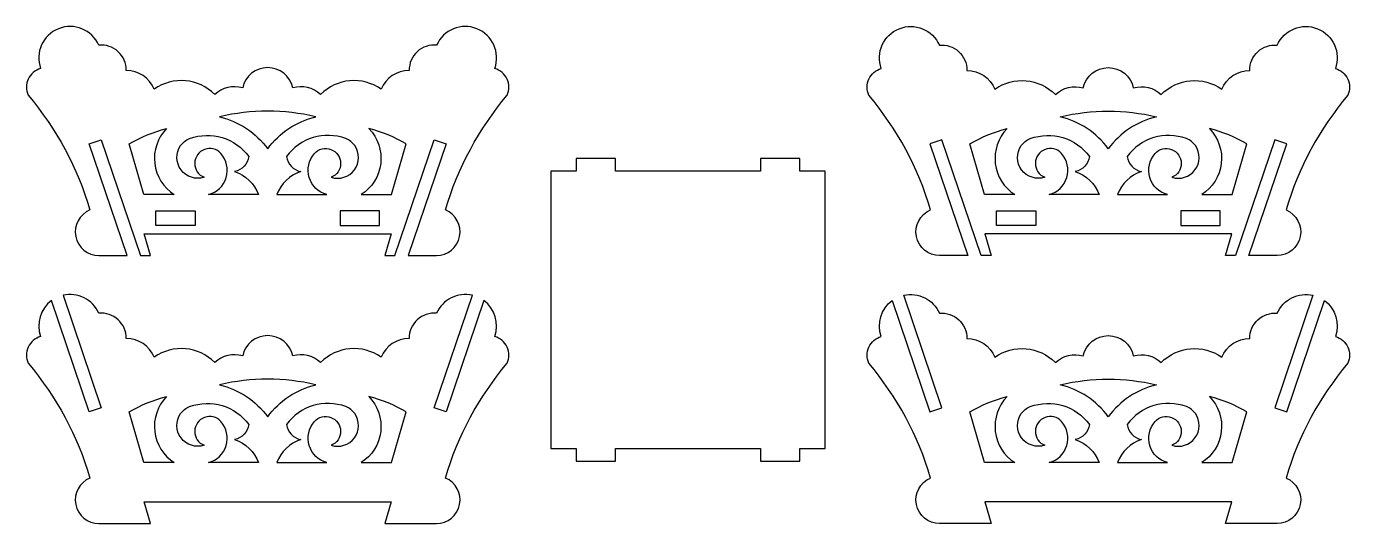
# Model space of a CAD drawing. Header units: millimetres. Extents: x 13 to 643, y 10 to 246.
import ezdxf

# ---------------------------------------------------------------- set-up
doc = ezdxf.new("R2010")
doc.units = ezdxf.units.MM
doc.header["$MEASUREMENT"] = 0

msp = doc.modelspace()

# ---------------------------------------------------------------- linework, layer by layer
for points in [[(242, 213.36, 0.455651), (236.07, 226.1, 0.966604), (208.4, 237.17, 0.44806), (195.35, 225.15, 0.307449), (182.02, 216.22, 0.367132), (153.17, 213.69, 0.268225), (139.9, 216.86, 0.81081), (116.11, 216.86, 0.268225), (102.84, 213.69, 0.367132), (73.99, 216.22, 0.307449), (60.67, 225.15, 0.44806), (47.61, 237.17, 0.966604), (19.95, 226.1, 0.455651), (14.02, 213.36, -0.104216), (43.43, 158.78, 0.821432), (47.71, 137.13), (61.14, 137.13), (43.1, 190.25), (48.79, 192.18), (67.48, 137.13), (72.31, 137.13), (69.28, 147.5), (186.74, 147.5), (183.7, 137.13), (188.54, 137.13), (207.23, 192.18), (212.91, 190.25), (194.88, 137.13), (208.3, 137.13, 0.821432), (212.59, 158.78, -0.104216)], [(414.07, 213.36, -0.455651), (420, 226.1, -0.966604), (447.66, 237.17, -0.44806), (460.72, 225.15, -0.307449), (474.04, 216.22, -0.367132), (502.89, 213.69, -0.268225), (516.16, 216.86, -0.81081), (539.95, 216.86, -0.268225), (553.22, 213.69, -0.367132), (582.07, 216.22, -0.307449), (595.4, 225.15, -0.44806), (608.45, 237.17, -0.966604), (636.11, 226.1, -0.455651), (642.04, 213.36, 0.104216), (612.64, 158.78, -0.821432), (608.35, 137.13), (594.92, 137.13), (612.96, 190.25), (607.28, 192.18), (588.59, 137.13), (583.75, 137.13), (586.79, 147.5), (469.32, 147.5), (472.36, 137.13), (467.52, 137.13), (448.83, 192.18), (443.15, 190.25), (461.19, 137.13), (447.76, 137.13, -0.821432), (443.48, 158.78, 0.104216)], [(150.87, 203.15, 0.115347), (105.15, 203.15, -0.176869), (128.01, 187.88, -0.176869)], [(505.19, 203.15, -0.115347), (550.92, 203.15, 0.176869), (528.06, 187.88, 0.176869)], [(90.86, 192.74, -0.334299), (119.04, 184.26, -0.322644), (112.29, 177.09, -0.22295), (123.68, 166.08), (99.83, 166.08, 0.558532), (105.73, 185.65, 1.263179), (97.76, 174.33, -0.715537), (86.56, 189.4, -0.154984)], [(165.16, 192.74, 0.334299), (136.98, 184.26, 0.322644), (143.72, 177.09, 0.22295), (132.34, 166.08), (156.19, 166.08, -0.558532), (150.29, 185.65, -1.263179), (158.26, 174.33, 0.715537), (169.46, 189.4, 0.154984)], [(490.91, 192.74, -0.334299), (519.08, 184.26, -0.322644), (512.34, 177.09, -0.22295), (523.73, 166.08), (499.87, 166.08, 0.558532), (505.78, 185.65, 1.263179), (497.81, 174.33, -0.715537), (486.6, 189.4, -0.154984)], [(565.2, 192.74, 0.334299), (537.03, 184.26, 0.322644), (543.77, 177.09, 0.22295), (532.38, 166.08), (556.24, 166.08, -0.558532), (550.33, 185.65, -1.263179), (558.3, 174.33, 0.715537), (569.51, 189.4, 0.154984)], [(207.23, 64.7), (225.4, 118.21, 0.360262), (208.4, 109.69, 0.44806), (195.35, 97.66, 0.307449), (182.02, 88.74, 0.367132), (153.17, 86.21, 0.268225), (139.9, 89.38, 0.81081), (116.11, 89.38, 0.268225), (102.84, 86.21, 0.367132), (73.99, 88.74, 0.307449), (60.67, 97.66, 0.44806), (47.61, 109.69, 0.360262), (30.61, 118.21), (48.78, 64.7), (43.1, 62.77), (25.13, 115.69, 0.332228), (19.95, 98.62, 0.455651), (14.02, 85.88, -0.104216), (43.43, 31.3, 0.821432), (47.71, 9.65), (72.31, 9.65), (69.27, 20.01), (186.74, 20.01), (183.7, 9.65), (208.3, 9.65, 0.821432), (212.59, 31.3, -0.104216), (241.99, 85.88, 0.455651), (236.07, 98.62, 0.332228), (230.88, 115.69), (212.91, 62.77)], [(448.83, 64.7), (430.67, 118.21, -0.360262), (447.66, 109.69, -0.44806), (460.72, 97.66, -0.307449), (474.04, 88.74, -0.367132), (502.89, 86.21, -0.268225), (516.16, 89.38, -0.81081), (539.95, 89.38, -0.268225), (553.22, 86.21, -0.367132), (582.07, 88.74, -0.307449), (595.4, 97.66, -0.44806), (608.45, 109.69, -0.360262), (625.45, 118.21), (607.28, 64.7), (612.96, 62.77), (630.93, 115.69, -0.332228), (636.12, 98.62, -0.455651), (642.05, 85.88, 0.104216), (612.64, 31.3, -0.821432), (608.35, 9.65), (583.75, 9.65), (586.79, 20.01), (469.33, 20.01), (472.36, 9.65), (447.76, 9.65, -0.821432), (443.48, 31.3, 0.104216), (414.07, 85.88, -0.455651), (420, 98.62, -0.332228), (425.18, 115.69), (443.15, 62.77)], [(150.87, 75.66, 0.115347), (105.14, 75.66, -0.176869), (128.01, 60.4, -0.176869)], [(505.2, 75.66, -0.115347), (550.92, 75.66, 0.176869), (528.06, 60.4, 0.176869)], [(90.86, 65.26, -0.334299), (119.04, 56.78, -0.322644), (112.29, 49.61, -0.22295), (123.68, 38.6), (99.82, 38.6, 0.558532), (105.73, 58.16, 1.263179), (97.76, 46.85, -0.715537), (86.55, 61.92, -0.154984)], [(165.16, 65.26, 0.334299), (136.98, 56.78, 0.322644), (143.72, 49.61, 0.22295), (132.34, 38.6), (156.19, 38.6, -0.558532), (150.28, 58.16, -1.263179), (158.25, 46.85, 0.715537), (169.46, 61.92, 0.154984)], [(490.91, 65.26, -0.334299), (519.09, 56.78, -0.322644), (512.34, 49.61, -0.22295), (523.73, 38.6), (499.88, 38.6, 0.558532), (505.78, 58.16, 1.263179), (497.81, 46.85, -0.715537), (486.61, 61.92, -0.154984)], [(565.21, 65.26, 0.334299), (537.03, 56.78, 0.322644), (543.77, 49.61, 0.22295), (532.39, 38.6), (556.24, 38.6, -0.558532), (550.33, 58.16, -1.263179), (558.31, 46.85, 0.715537), (569.51, 61.92, 0.154984)]]:
    msp.add_lwpolyline(points, format="xyb", close=True)
for points in [[(69.12, 166.08), (62.14, 190.18, -0.076542), (79.86, 197.5, 0.475461), (83.55, 166.08), (69.12, 166.08)], [(186.89, 166.08), (193.88, 190.18, 0.076542), (176.16, 197.5, -0.475461), (172.47, 166.08), (186.89, 166.08)], [(469.17, 166.08), (462.18, 190.18, -0.076542), (479.91, 197.5, 0.475461), (483.6, 166.08), (469.17, 166.08)], [(586.94, 166.08), (593.93, 190.18, 0.076542), (576.2, 197.5, -0.475461), (572.51, 166.08), (586.94, 166.08)], [(69.12, 38.6), (62.13, 62.7, -0.076542), (79.86, 70.02, 0.475461), (83.55, 38.6), (69.12, 38.6)], [(186.89, 38.6), (193.88, 62.7, 0.076542), (176.15, 70.02, -0.475461), (172.46, 38.6), (186.89, 38.6)], [(469.17, 38.6), (462.19, 62.7, -0.076542), (479.91, 70.02, 0.475461), (483.6, 38.6), (469.17, 38.6)], [(586.94, 38.6), (593.93, 62.7, 0.076542), (576.21, 70.02, -0.475461), (572.52, 38.6), (586.94, 38.6)]]:
    msp.add_lwpolyline(points, format="xyb")
for points in [[(393.28, 177.27), (381.28, 177.27), (381.28, 183.27), (362.53, 183.27), (362.53, 177.27), (293.53, 177.27), (293.53, 183.27), (274.78, 183.27), (274.78, 177.27), (262.78, 177.27), (262.78, 45.27), (274.78, 45.27), (274.78, 39.27), (293.53, 39.27), (293.53, 45.27), (362.53, 45.27), (362.53, 39.27), (381.28, 39.27), (381.28, 45.27), (393.28, 45.27)], [(93.51, 151.35), (74.76, 151.35), (74.76, 158.35), (93.51, 158.35)], [(162.51, 151.35), (181.26, 151.35), (181.26, 158.35), (162.51, 158.35)], [(493.56, 151.35), (474.81, 151.35), (474.81, 158.35), (493.56, 158.35)], [(562.56, 151.35), (581.31, 151.35), (581.31, 158.35), (562.56, 158.35)]]:
    msp.add_lwpolyline(points, close=True)

doc.saveas('drawing.dxf')
